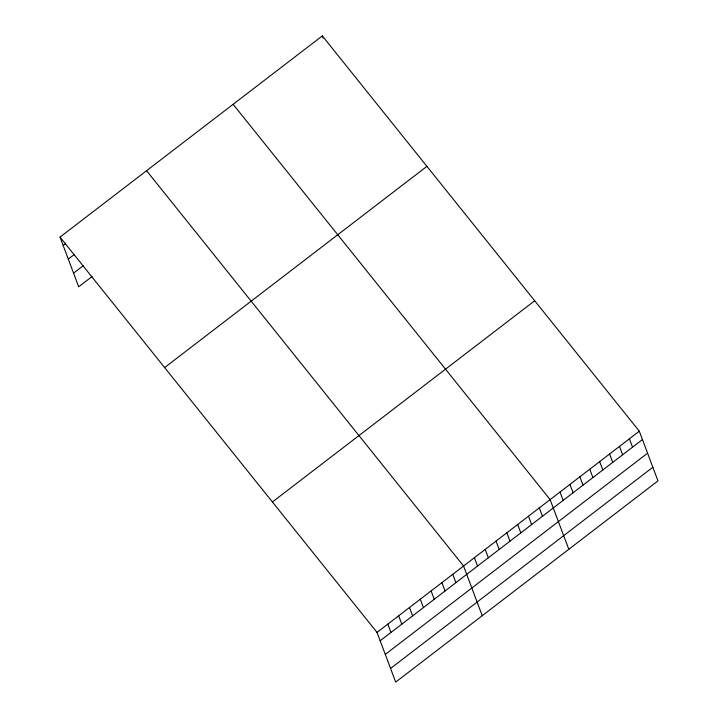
<?xml version="1.0" encoding="UTF-8"?>
<svg xmlns="http://www.w3.org/2000/svg" width="718" height="718" viewBox="0 0 718 718"><rect width="100%" height="100%" fill="white"/><g stroke="black" fill="none" stroke-linecap="round" stroke-linejoin="round"><path stroke-width="1.08" d="M60.016 237.111L322.31 35.9L639.307 431.204L657.984 480.889L395.69 682.1L377.013 632.414L60.016 237.111L78.693 286.796L92.012 276.583M63.157 245.457L65.652 243.546M68.282 259.099L74.107 254.63M73.568 273.154L83.548 265.489M164.628 367.562L426.923 166.352M272.409 501.972L534.704 300.752M377.013 632.414L639.307 431.204M380.154 640.77L642.448 439.56M385.279 654.403L647.573 453.193M390.565 668.458L652.859 467.247M233.135 104.316L550.132 499.62L568.8 549.297M146.571 170.713L463.568 566.017L482.245 615.703M629.399 438.806L632.54 447.152M619.49 446.408L622.632 454.754M609.582 454.009L612.723 462.356M599.674 461.611L602.815 469.958M589.765 469.213L592.906 477.56M579.857 476.815L582.998 485.162M569.948 484.417L573.081 492.763M560.04 492.018L563.172 500.365M539.308 507.922L542.449 516.269M528.493 516.215L531.625 524.571M517.669 524.517L520.81 532.864M322.31 35.9L323.1 37.991M506.854 532.819L509.986 541.166M496.03 541.121L499.172 549.467M485.215 549.423L488.348 557.769M474.392 557.715L477.533 566.071M452.753 574.319L455.894 582.666M441.929 582.621L445.07 590.968M431.114 590.914L434.255 599.27M420.29 599.216L423.432 607.572M409.475 607.518L412.608 615.865M398.652 615.82L401.793 624.166M387.837 624.121L390.969 632.468"/></g></svg>
